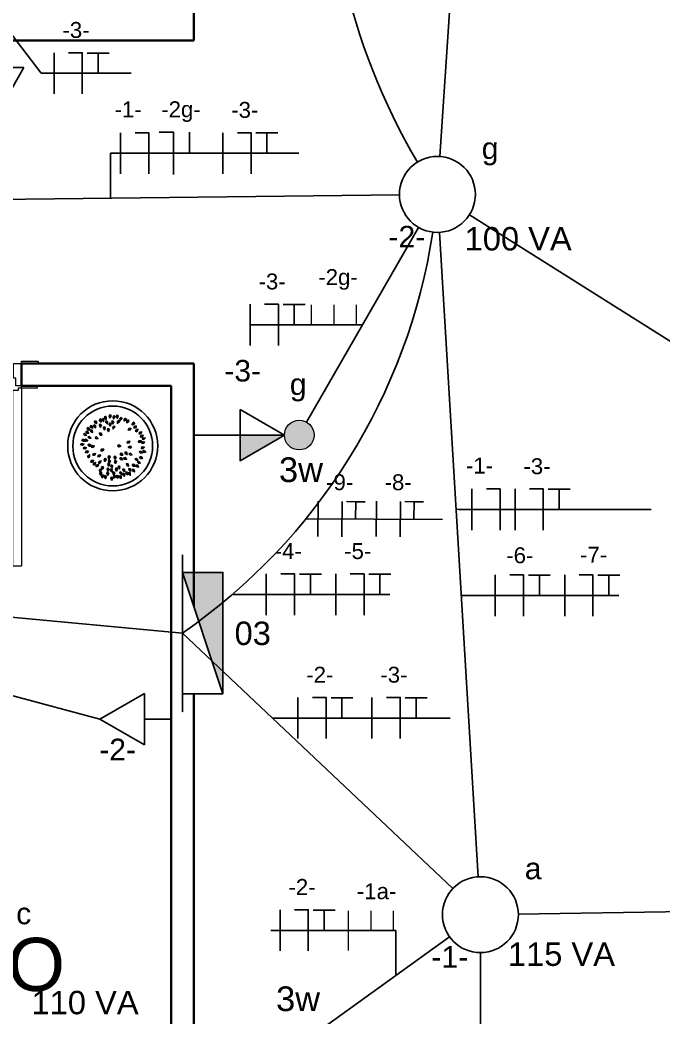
# Model space of a CAD drawing. Header units: metres. Extents: x -182 to 99, y 70 to 117.
# Drawn here: x -83.896 to -81.035, y 84.18 to 88.612 of the extents above; entities that cross this region are included whole.
import ezdxf

# ---------------------------------------------------------------- set-up
doc = ezdxf.new("R2010")
doc.units = ezdxf.units.M
doc.header["$LTSCALE"] = 0.01
for name, color, linetype, lineweight in [('A-ANNO-TEXT', 2, 'Continuous', 9), ('A-DOOR', 1, 'Continuous', 9), ('A-DOOR-FRAM', 1, 'Continuous', 13), ('A-WALL', 2, 'Continuous', 9), ('JARDIN', 114, 'Continuous', 20)]:
    doc.layers.add(name, color=color, linetype=linetype, lineweight=lineweight)
for name, color, linetype in [('FIAÇÃO', 10, 'Continuous'), ('Força', 7, 'Continuous'), ('Iluminação', 7, 'Continuous'), ('Vegetacion', 96, 'Continuous')]:
    doc.layers.add(name, color=color, linetype=linetype)
doc.styles.add('Arial', font='arial.ttf', dxfattribs={"height": 0.29506})
doc.styles.add('Arial_1', font='arial.ttf', dxfattribs={"height": 0.368825})

# ---------------------------------------------------------------- blocks, each defined once
blk = doc.blocks.new('Puerta de 1 hoja - 80 x 210 cm-196792-Planta Baja')
at = {"layer": 'A-DOOR', "lineweight": 13}
for p, q in [((0.6269, -0.07), (0.6269, -0.85)), ((0.6519, -0.07), (0.6269, -0.07)), ((0.6519, -0.06), (0.6519, -0.07)), ((0.6669, -0.06), (0.6519, -0.06)), ((0.6669, -0.06), (0.6669, -0.85)), ((0.6269, -0.85), (0.6669, -0.85))]:
    blk.add_line(p, q, dxfattribs=at)
blk.add_arc((0.6669, -0.05), 0.8, 180, 270, dxfattribs=at)
at = {"layer": 'A-DOOR-FRAM'}
for p, q in [((-0.2081, 0.06), (-0.1331, 0.06)), ((-0.2081, 0.05), (-0.2081, 0.06)), ((-0.1331, 0.06), (-0.1331, 0.05)), ((-0.1331, 0.05), (-0.0981, 0.05)), ((-0.0981, 0.05), (-0.0981, -0.015)), ((0.6319, -0.015), (0.6319, 0.05)), ((0.6319, 0.05), (0.6669, 0.05)), ((0.6669, 0.05), (0.6669, 0.06)), ((0.6669, 0.06), (0.7419, 0.06)), ((0.7419, 0.06), (0.7419, 0.05)), ((-0.1081, -0.015), (-0.1081, -0.05)), ((-0.0981, -0.015), (-0.1081, -0.015)), ((0.6419, -0.015), (0.6319, -0.015)), ((0.6419, -0.05), (0.6419, -0.015)), ((-0.2031, -0.06), (-0.2031, -0.05)), ((-0.1331, -0.06), (-0.2031, -0.06)), ((-0.1331, -0.05), (-0.1331, -0.06)), ((-0.1081, -0.05), (-0.1331, -0.05)), ((0.6669, -0.05), (0.6419, -0.05)), ((0.6669, -0.06), (0.6669, -0.05)), ((0.7369, -0.06), (0.6669, -0.06)), ((0.7369, -0.05), (0.7369, -0.06))]:
    blk.add_line(p, q, dxfattribs=at)
blk = doc.blocks.new('PL1')
at = {"layer": 'Vegetacion', "linetype": 'ByBlock'}
for points in [[(48.023, 12.3605), (48.0158, 12.3654), (48.0154, 12.3745), (48.0247, 12.3683)], [(48.0386, 12.3584), (48.0315, 12.3633), (48.0311, 12.3724), (48.0403, 12.3662)], [(48.047, 12.365), (48.0421, 12.3721), (48.0449, 12.3808), (48.0514, 12.3717)], [(48.058, 12.3757), (48.0536, 12.3832), (48.0572, 12.3916), (48.0629, 12.3821)], [(48.0699, 12.3617), (48.0654, 12.369), (48.0687, 12.3775), (48.0747, 12.3681)], [(48.0782, 12.3751), (48.0733, 12.3822), (48.0763, 12.3909), (48.0826, 12.3817)], [(48.0892, 12.3577), (48.0855, 12.3655), (48.0898, 12.3736), (48.0946, 12.3636)], [(48.0947, 12.3771), (48.0897, 12.3841), (48.0924, 12.3929), (48.099, 12.3839)], [(48.1041, 12.3863), (48.0995, 12.3936), (48.1026, 12.4022), (48.1087, 12.3928)], [(48.1136, 12.3714), (48.1107, 12.3795), (48.1157, 12.3871), (48.1196, 12.3767)], [(48.1264, 12.3839), (48.1231, 12.3919), (48.1277, 12.3998), (48.1321, 12.3895)], [(48.1385, 12.3648), (48.1386, 12.3734), (48.146, 12.3788), (48.1459, 12.3676)], [(48.1509, 12.3761), (48.1505, 12.3847), (48.1576, 12.3905), (48.1581, 12.3794)], [(48.1652, 12.3667), (48.1662, 12.3753), (48.1741, 12.3799), (48.1729, 12.3688)], [(47.9925, 12.326), (47.9848, 12.3299), (47.9832, 12.3389), (47.9932, 12.334)], [(48.0016, 12.3373), (47.9945, 12.3421), (47.994, 12.3513), (48.0033, 12.3451)], [(48.0197, 12.3301), (48.0126, 12.3349), (48.0121, 12.3441), (48.0214, 12.3379)], [(48.031, 12.3145), (48.0239, 12.3193), (48.0234, 12.3285), (48.0327, 12.3223)], [(48.0427, 12.326), (48.0355, 12.3308), (48.035, 12.3399), (48.0443, 12.3338)], [(48.0446, 12.3438), (48.0375, 12.3488), (48.0371, 12.3579), (48.0463, 12.3516)], [(48.0532, 12.3107), (48.0472, 12.3169), (48.0487, 12.3259), (48.0565, 12.318)], [(48.066, 12.3357), (48.0589, 12.3406), (48.0584, 12.3497), (48.0677, 12.3435)], [(48.08, 12.3336), (48.0743, 12.34), (48.0761, 12.349), (48.0836, 12.3407)], [(48.1177, 12.3458), (48.1146, 12.3539), (48.1195, 12.3616), (48.1235, 12.3512)], [(48.1216, 12.3146), (48.1217, 12.3232), (48.1291, 12.3286), (48.129, 12.3174)], [(48.1525, 12.3126), (48.1547, 12.3209), (48.1631, 12.3245), (48.1605, 12.3136)], [(48.1637, 12.3489), (48.1649, 12.3574), (48.1728, 12.3619), (48.1715, 12.3508)], [(48.1865, 12.3536), (48.1874, 12.3621), (48.1952, 12.3668), (48.1941, 12.3557)], [(48.1994, 12.3323), (48.2014, 12.3407), (48.2098, 12.3444), (48.2073, 12.3335)], [(48.2136, 12.3383), (48.2165, 12.3465), (48.2253, 12.3492), (48.2216, 12.3387)], [(48.2168, 12.3233), (48.2233, 12.3289), (48.2323, 12.3269), (48.2238, 12.3196)], [(47.9934, 12.3118), (47.9851, 12.3144), (47.9821, 12.323), (47.9927, 12.3198)], [(47.987, 12.2796), (47.9954, 12.2814), (48.0023, 12.2754), (47.9915, 12.273)], [(47.9991, 12.2981), (47.9912, 12.3016), (47.9891, 12.3105), (47.9993, 12.3061)], [(48.0141, 12.2928), (48.0062, 12.2964), (48.0042, 12.3053), (48.0144, 12.3008)], [(48.0466, 12.2685), (48.0386, 12.2717), (48.0362, 12.2805), (48.0466, 12.2765)], [(48.0416, 12.3103), (48.048, 12.3045), (48.0472, 12.2954), (48.0388, 12.3028)], [(48.0591, 12.2847), (48.0517, 12.2891), (48.0507, 12.2982), (48.0603, 12.2926)], [(48.0697, 12.2678), (48.0617, 12.2711), (48.0594, 12.2799), (48.0697, 12.2758)], [(48.0818, 12.3027), (48.0747, 12.3076), (48.0742, 12.3167), (48.0835, 12.3105)], [(48.091, 12.2843), (48.0838, 12.2892), (48.0834, 12.2983), (48.0927, 12.2921)], [(48.1061, 12.3059), (48.1049, 12.3144), (48.1114, 12.3209), (48.113, 12.3099)], [(48.1184, 12.2882), (48.1177, 12.2968), (48.1244, 12.3029), (48.1255, 12.2918)], [(48.1407, 12.2958), (48.1386, 12.3041), (48.1444, 12.3112), (48.1472, 12.3004)], [(48.182, 12.292), (48.1774, 12.2847), (48.1683, 12.2839), (48.1741, 12.2934)], [(48.2209, 12.2907), (48.2276, 12.2961), (48.2365, 12.2939), (48.2279, 12.2868)], [(48.232, 12.3029), (48.2382, 12.309), (48.2472, 12.3076), (48.2394, 12.2997)], [(48.2428, 12.2766), (48.2508, 12.2797), (48.2586, 12.2749), (48.2483, 12.2708)], [(48.2441, 12.2881), (48.2504, 12.294), (48.2594, 12.2924), (48.2513, 12.2847)], [(47.9775, 12.2467), (47.9851, 12.2507), (47.9934, 12.2467), (47.9835, 12.2415)], [(47.9811, 12.2657), (47.9897, 12.2669), (47.9962, 12.2605), (47.9851, 12.2588)], [(48.0035, 12.224), (48.011, 12.2282), (48.0194, 12.2245), (48.0097, 12.219)], [(48.0074, 12.2727), (48.0159, 12.2739), (48.0224, 12.2674), (48.0114, 12.2658)], [(48.0203, 12.2441), (48.028, 12.2478), (48.0362, 12.2436), (48.0262, 12.2387)], [(48.0482, 12.2273), (48.0556, 12.2319), (48.0641, 12.2285), (48.0547, 12.2226)], [(48.1271, 12.2513), (48.1311, 12.2589), (48.1402, 12.2604), (48.1351, 12.2505)], [(48.1736, 12.2659), (48.1814, 12.2695), (48.1895, 12.2651), (48.1794, 12.2604)], [(48.2382, 12.2427), (48.2468, 12.2438), (48.2532, 12.2373), (48.2421, 12.2357)], [(48.246, 12.2606), (48.2543, 12.2628), (48.2615, 12.257), (48.2507, 12.2542)], [(47.9788, 12.2222), (47.9874, 12.2218), (47.9925, 12.2142), (47.9814, 12.2147)], [(47.9971, 12.1964), (47.9904, 12.191), (47.9815, 12.1931), (47.9901, 12.2003)], [(48.0193, 12.187), (48.0254, 12.1931), (48.0345, 12.1919), (48.0267, 12.1839)], [(48.2279, 12.2151), (48.22, 12.2117), (48.212, 12.2162), (48.2222, 12.2207)], [(48.2396, 12.1749), (48.231, 12.1748), (48.2253, 12.1819), (48.2365, 12.1823)], [(48.2556, 12.2198), (48.2474, 12.2171), (48.2399, 12.2224), (48.2505, 12.2259)], [(48.2567, 12.1999), (48.2481, 12.1989), (48.2418, 12.2055), (48.2529, 12.2069)], [(47.982, 12.1509), (47.988, 12.1571), (47.9971, 12.1559), (47.9894, 12.1479)], [(47.9833, 12.1714), (47.9888, 12.178), (47.998, 12.1775), (47.9909, 12.1689)], [(47.9999, 12.1333), (48.0008, 12.1419), (48.0086, 12.1466), (48.0076, 12.1355)], [(48.0099, 12.1416), (48.0125, 12.1498), (48.0212, 12.1529), (48.0179, 12.1422)], [(48.0103, 12.1704), (48.0143, 12.1781), (48.0233, 12.1796), (48.0183, 12.1697)], [(48.0324, 12.1377), (48.0334, 12.1462), (48.0414, 12.1508), (48.0401, 12.1397)], [(48.0598, 12.1581), (48.0611, 12.1667), (48.0691, 12.1711), (48.0676, 12.16)], [(48.0886, 12.1519), (48.0863, 12.1602), (48.0918, 12.1675), (48.095, 12.1568)], [(48.1243, 12.1385), (48.1172, 12.1433), (48.1167, 12.1524), (48.126, 12.1463)], [(48.1362, 12.1556), (48.1291, 12.1604), (48.1286, 12.1695), (48.1379, 12.1634)], [(48.1466, 12.1201), (48.1415, 12.127), (48.144, 12.1358), (48.1508, 12.1269)], [(48.1553, 12.1374), (48.1494, 12.1437), (48.151, 12.1527), (48.1587, 12.1446)], [(48.1662, 12.1612), (48.1578, 12.1632), (48.1542, 12.1716), (48.1651, 12.1691)], [(48.174, 12.1367), (48.1669, 12.1416), (48.1664, 12.1507), (48.1757, 12.1446)], [(48.201, 12.1526), (48.1924, 12.1525), (48.1867, 12.1597), (48.1979, 12.16)], [(48.2068, 12.1256), (48.1997, 12.1304), (48.1992, 12.1395), (48.2085, 12.1334)], [(48.2177, 12.1456), (48.2092, 12.1471), (48.205, 12.1553), (48.216, 12.1534)], [(48.2333, 12.1607), (48.2247, 12.1609), (48.2193, 12.1683), (48.2305, 12.1682)], [(48.0215, 12.1147), (48.0235, 12.1231), (48.0318, 12.1269), (48.0294, 12.116)], [(48.0383, 12.1106), (48.0377, 12.1192), (48.0446, 12.1252), (48.0455, 12.1141)], [(48.0523, 12.0991), (48.0503, 12.1075), (48.0562, 12.1145), (48.0588, 12.1037)], [(48.0616, 12.116), (48.0577, 12.1237), (48.0617, 12.1319), (48.0668, 12.122)], [(48.0703, 12.0991), (48.068, 12.1074), (48.0736, 12.1147), (48.0766, 12.104)], [(48.0876, 12.1049), (48.0833, 12.1123), (48.0868, 12.1208), (48.0925, 12.1112)], [(48.0999, 12.0911), (48.0975, 12.0994), (48.103, 12.1067), (48.1062, 12.096)], [(48.1158, 12.1181), (48.1087, 12.123), (48.1082, 12.1321), (48.1175, 12.1259)], [(48.1273, 12.0968), (48.1216, 12.1033), (48.1234, 12.1123), (48.1309, 12.104)], [(48.1392, 12.1015), (48.1337, 12.1081), (48.1357, 12.117), (48.143, 12.1086)], [(48.1541, 12.0991), (48.1487, 12.1058), (48.151, 12.1147), (48.158, 12.106)], [(48.1798, 12.1063), (48.172, 12.1101), (48.1702, 12.119), (48.1803, 12.1143)], [(48.193, 12.1203), (48.1851, 12.1236), (48.1828, 12.1325), (48.1931, 12.1283)]]:
    blk.add_lwpolyline(points, close=True, dxfattribs=at)
blk = doc.blocks.new('F-N')
at = {"layer": 'FIAÇÃO'}
blk.add_line((2561.97, 1254.62), (2561.97, 1275.44), dxfattribs=at)
at = {"layer": 'FIAÇÃO', "color": 5}
blk.add_lwpolyline([(2576.26, 1254.62), (2576.26, 1275.44), (2569.32, 1275.44)], dxfattribs=at)
blk = doc.blocks.new('RN')
at = {"layer": 'FIAÇÃO', "color": 18, "true_color": 0x000000}
blk.add_line((2653.24, 1365.51), (2653.24, 1375.92), dxfattribs=at)
at = {"layer": 'FIAÇÃO', "color": 5}
blk.add_lwpolyline([(2645.19, 1355.09), (2645.19, 1375.92), (2638.25, 1375.92)], dxfattribs=at)
blk = doc.blocks.new('F-N-T')
at = {"layer": 'FIAÇÃO', "color": 1}
blk.add_line((2561.97, 1284.08), (2561.97, 1304.9), dxfattribs=at)
at = {"layer": 'FIAÇÃO', "color": 3}
blk.add_line((2584.31, 1294.33), (2584.31, 1304.75), dxfattribs=at)
at = {"layer": 'FIAÇÃO', "color": 5}
blk.add_lwpolyline([(2576.26, 1284.08), (2576.26, 1304.9), (2569.32, 1304.9)], dxfattribs=at)
at = {"layer": 'FIAÇÃO', "color": 3}
blk.add_lwpolyline([(2578.75, 1304.75), (2584.31, 1304.75), (2589.86, 1304.75)], dxfattribs=at)
blk = doc.blocks.new('F-F')
at = {"layer": 'FIAÇÃO'}
for p, q in [((2561.97, 1222.26), (2561.97, 1243.08)), ((2576.26, 1222.26), (2576.26, 1243.08))]:
    blk.add_line(p, q, dxfattribs=at)
at = {"layer": 'FIAÇÃO', "color": 3}
blk.add_line((2584.31, 1232.67), (2584.31, 1243.08), dxfattribs=at)
blk.add_lwpolyline([(2578.75, 1243.08), (2584.31, 1243.08), (2589.86, 1243.08)], dxfattribs=at)

msp = doc.modelspace()

# ---------------------------------------------------------------- hatches: boundary and pattern name
at = {"layer": 'Iluminação'}
h = msp.add_hatch(color=256, dxfattribs=at)
h.paths.add_polyline_path([(-82.7194, 86.7673, 1), (-82.5878, 86.7673, 1)])
h.paths.add_polyline_path([(-80.8763, 94.4285, 1), (-81.0079, 94.4285, 1)])
h.paths.add_polyline_path([(-81.9136, 98.3448, 1), (-81.782, 98.3448, 1)])
h.paths.add_polyline_path([(-87.498, 107.6104, 1), (-87.6296, 107.6104, 1)])
h.paths.add_polyline_path([(-84.4259, 106.8213, 1), (-84.5575, 106.8213, 1)])
at = {"layer": 'Iluminação', "ltscale": 0.5}
h = msp.add_hatch(dxfattribs=at)
h.set_pattern_fill('ANGLE', color=256)
h.set_pattern_definition([(0, (0, 0), (0, 6.985), [5.08, -1.905]), (90, (0, 0), (-6.985, 4e-16), [5.08, -1.905])])
h.paths.add_polyline_path([(-82.7194, 86.7673, 1), (-82.5878, 86.7673, 1)])
h.paths.add_polyline_path([(-81.0079, 94.4285, 1), (-80.8763, 94.4285, 1)])
h.paths.add_polyline_path([(-81.782, 98.3448, 1), (-81.9136, 98.3448, 1)])
at = {"layer": 'Iluminação'}
for points in [[(-82.7194, 86.7673), (-82.9172, 86.7673), (-82.9172, 86.6531)], [(-83.1731, 86.1569), (-82.9931, 85.6177), (-82.9933, 86.157)]]:
    msp.add_hatch(color=256, dxfattribs=at).paths.add_polyline_path(points)

# ---------------------------------------------------------------- linework, layer by layer
at = {"layer": 'A-WALL', "color": 7, "lineweight": 35}
for p, q in [((-83.1228, 88.5206), (-83.1228, 90.0206)), ((-86.7728, 88.5206), (-83.1228, 88.5206)), ((-83.1228, 87.0856), (-83.8897, 87.0856)), ((-83.8897, 87.0856), (-83.8897, 86.9856)), ((-83.1228, 86.0063), (-83.1228, 87.0856)), ((-83.8897, 86.9856), (-83.2228, 86.9856)), ((-83.2228, 86.9856), (-83.2228, 83.5856)), ((-83.1228, 83.4856), (-83.1228, 85.6176))]:
    msp.add_line(p, q, dxfattribs=at)
at = {"layer": 'FIAÇÃO', "color": 18, "lineweight": 20, "true_color": 0x000000}
for p, q in [((-82.599, 87.2574), (-82.599, 87.3459)), ((-82.499, 87.2574), (-82.499, 87.3459)), ((-82.399, 87.2574), (-82.399, 87.3459)), ((-82.3344, 84.5635), (-82.3344, 84.652)), ((-82.2344, 84.5635), (-82.2344, 84.652))]:
    msp.add_line(p, q, dxfattribs=at)
at = {"layer": 'FIAÇÃO', "lineweight": 20}
msp.add_line((-82.4344, 84.4763), (-82.4344, 84.6531), dxfattribs=at)
at = {"layer": 'Força', "color": 0, "ltscale": 0.5}
for p, q in [((-83.9495, 88.5706), (-83.802, 88.3752)), ((-83.802, 88.3752), (-83.402, 88.3752)), ((-82.9935, 88.02), (-82.6554, 88.02)), ((-81.4435, 86.4362), (-81.0875, 86.4362)), ((-82.0165, 86.3915), (-82.6245, 86.3949)), ((-85.7169, 86.1251), (-83.1729, 85.887)), ((-85.7224, 86.0917), (-83.5405, 85.5042)), ((-82.251, 86.059), (-82.951, 86.059)), ((-81.2326, 86.0544), (-81.9326, 86.0544)), ((-83.173, 85.8873), (-81.9705, 84.7515)), ((-82.7731, 85.5096), (-82.2731, 85.5096)), ((-82.2731, 85.5096), (-81.9827, 85.5096)), ((-82.724, 84.5647), (-82.7805, 84.5647))]:
    msp.add_line(p, q, dxfattribs=at)
for centre, radius, start, end in [((-79.5373, 89.4902), 2.9988, 142.1474, 210.234), ((-84.6854, 88.0714), 2.6567, 304.7006, 351.295)]:
    msp.add_arc(centre, radius, start, end, dxfattribs=at)
at = {"layer": 'Iluminação', "color": 0, "ltscale": 0.5}
for p, q in [((-81.809, 91.2922), (-82.0279, 88.0052)), ((-83.4935, 87.82), (-83.4935, 88.02)), ((-83.4935, 88.02), (-82.9935, 88.02)), ((-82.2079, 87.8349), (-84.7791, 87.8051)), ((-81.8964, 87.7468), (-80.0144, 86.5594)), ((-82.1232, 87.6905), (-82.6208, 86.8244)), ((-82.029, 87.6684), (-81.8579, 84.8041)), ((-82.372, 87.2574), (-82.872, 87.2574)), ((-81.9435, 86.4362), (-81.4435, 86.4362)), ((-81.6791, 84.6382), (-79.4441, 84.673)), ((-82.224, 84.5647), (-82.724, 84.5647)), ((-82.224, 84.3647), (-82.224, 84.5647)), ((-81.9848, 84.537), (-82.6002, 84.0938)), ((-81.8478, 84.4668), (-81.8478, 82.2384))]:
    msp.add_line(p, q, dxfattribs=at)
at = {"layer": 'Iluminação'}
for p, q in [((-82.9172, 86.7673), (-83.1228, 86.7673)), ((-82.9172, 86.7673), (-82.7194, 86.7673)), ((-83.1731, 86.1569), (-82.9931, 85.6177)), ((-83.2228, 85.5042), (-83.3427, 85.5042))]:
    msp.add_line(p, q, dxfattribs=at)
for points in [[(-83.8784, 88.4007), (-83.9926, 88.203), (-84.1067, 88.4007)], [(-82.9172, 86.8815), (-82.7194, 86.7673), (-82.9172, 86.6531)], [(-83.3427, 85.39), (-83.5405, 85.5042), (-83.3427, 85.6184)]]:
    msp.add_lwpolyline(points, close=True, dxfattribs=at)
msp.add_lwpolyline([(-83.1732, 86.2357), (-83.1727, 85.5383), (-83.1728, 85.6176), (-83.1731, 86.1569), (-82.9933, 86.157), (-82.9931, 85.6177), (-83.1728, 85.6176)], dxfattribs=at)
for centre in [(-82.0391, 87.8369), (-81.8478, 84.6356)]:
    msp.add_circle(centre, 0.1688, dxfattribs=at)
at = {"layer": 'Iluminação', "lineweight": 20}
msp.add_circle((-82.6536, 86.7673), 0.0658, dxfattribs=at)
at = {"layer": 'JARDIN', "color": 0, "ltscale": 0.5}
msp.add_line((-81.9435, 86.4362), (-81.9554, 86.4362), dxfattribs=at)
at = {"layer": 'Vegetacion'}
for centre, radius in [((-83.4835, 86.7195), 0.2002), ((-83.4835, 86.7187), 0.1776)]:
    msp.add_circle(centre, radius, dxfattribs=at)

# ---------------------------------------------------------------- block references
at = {"layer": 'A-DOOR'}
msp.add_blockref('Puerta de 1 hoja - 80 x 210 cm-196792-Planta Baja', (-84.5565, 87.0356), dxfattribs=at)
at = {"layer": 'FIAÇÃO', "lineweight": 20, "xscale": 0.008784106945095342, "yscale": 0.008784106945095342, "zscale": 0.008784106945095342}
for name, p in [('F-N-T', (-106.2489, 77.0043)), ('F-N', (-105.9535, 76.9078)), ('F-N-T', (-105.4981, 76.649)), ('F-N-T', (-105.4981, 76.649)), ('F-N-T', (-105.3767, 75.8865)), ('F-N', (-104.3902, 75.3241)), ('F-N-T', (-104.1981, 75.0653)), ('F-N-T', (-105.3048, 74.688)), ('F-N-T', (-105.3048, 74.688)), ('F-N-T', (-104.9956, 74.688)), ('F-N-T', (-104.9956, 74.688)), ('F-N-T', (-104.2863, 74.6835)), ('F-N-T', (-104.2863, 74.6835)), ('F-N-T', (-103.9772, 74.6835)), ('F-N-T', (-103.9772, 74.6835)), ('F-N-T', (-105.1644, 74.1386)), ('F-N-T', (-104.8347, 74.1386)), ('F-N-T', (-105.2435, 73.1951))]:
    msp.add_blockref(name, p, dxfattribs=at)
at = {"layer": 'FIAÇÃO', "lineweight": 20, "xscale": 0.007500000000000001, "yscale": 0.007500000000000001, "zscale": 0.007500000000000001, "rotation": 359.3672537193915}
for p in [(-101.8865, 77.3626), (-101.6265, 77.3626)]:
    msp.add_blockref('F-F', p, dxfattribs=at)
at = {"layer": 'Iluminação', "xscale": 0.009000000000000001, "yscale": 0.009000000000000001, "zscale": 0.009000000000000001}
msp.add_blockref('RN', (-107.0205, 75.7304), dxfattribs=at)
at = {"layer": 'Vegetacion', "xscale": -0.9278460528028942, "yscale": 0.9278460528026552, "zscale": 0.927846052802798, "rotation": 213.0313903240081}
msp.add_blockref('PL1', (-127.096, 71.9077), dxfattribs=at)

# ---------------------------------------------------------------- texts
at = {"layer": 'A-ANNO-TEXT', "color": 7, "insert": (-86.4435, 84.5326), "char_height": 0.236048, "width": 2.930314, "attachment_point": 1, "line_spacing_factor": 0.938532, "style": 'Arial_1', "bg_fill": 3, "box_fill_scale": 1.25, "bg_fill_color": 7, "bg_fill_transparency": 0}
msp.add_mtext('ADMINISTRAÇÃO', dxfattribs=at)
at = {"layer": 'FIAÇÃO', "lineweight": 20, "style": 'Arial'}
for s, p in [('-3-', (-83.7071, 88.5325)), ('-1-', (-83.4755, 88.18)), ('-2g-', (-83.2677, 88.18)), ('-3-', (-82.9563, 88.1773)), ('-3-', (-82.9563, 88.1773)), ('-2g-', (-82.569, 87.4342)), ('-3-', (-82.8348, 87.4147)), ('-1-', (-81.9122, 86.5963)), ('-3-', (-81.6563, 86.5935)), ('-9-', (-82.5341, 86.5222)), ('-8-', (-82.2741, 86.5222)), ('-4-', (-82.7629, 86.2163)), ('-5-', (-82.4538, 86.2163)), ('-6-', (-81.7328, 86.1977)), ('-7-', (-81.4043, 86.1999)), ('-2-', (-82.6226, 85.6669)), ('-3-', (-82.2928, 85.6669)), ('-2-', (-82.7016, 84.7234)), ('-1a-', (-82.3975, 84.7044))]:
    msp.add_text(s, height=0.07075, dxfattribs=at).set_placement(p)
at = {"layer": 'Iluminação', "lineweight": 20, "style": 'Arial'}
for s, height, p in [('g', 0.0959, (-81.8417, 87.9943)), ('-2-', 0.09589, (-82.2568, 87.6014)), ('-3-', 0.09589, (-82.9871, 87.0054)), ('g', 0.0959, (-82.6956, 86.9453)), ('3w', 0.10968, (-82.7439, 86.5585)), ('-2-', 0.09589, (-83.5435, 85.3218)), ('a', 0.0959, (-81.6504, 84.793)), ('-1-', 0.09589, (-82.0655, 84.4002)), ('3w', 0.10968, (-82.7568, 84.2069))]:
    msp.add_text(s, height=height, dxfattribs=at).set_placement(p)
at = {"layer": 'Iluminação', "lineweight": 20, "char_height": 0.104025, "width": 0.595396, "attachment_point": 8, "style": 'Arial'}
for s, insert in [('{\\H0.0275x;\\P}100 VA', (-81.6797, 87.5864)), ('{\\H0.0275x;\\P}03', (-82.8606, 85.8326)), ('{\\H0.0275x;\\P\\P}115 VA', (-81.4872, 84.4064))]:
    msp.add_mtext(s, dxfattribs=dict(at, insert=insert))

# ---------------------------------------------------------------- next in the draw order: texts
at = {"layer": 'Iluminação', "lineweight": 20, "style": 'Arial'}
msp.add_text('c', height=0.0959, dxfattribs=at).set_placement((-83.9129, 84.593))
at = {"layer": 'Iluminação', "lineweight": 20, "insert": (-83.6065, 84.1914), "char_height": 0.104025, "width": 0.595396, "attachment_point": 8, "style": 'Arial'}
msp.add_mtext('{\\H0.0275x;\\P\\P}110 VA', dxfattribs=at)

doc.saveas('drawing.dxf')
